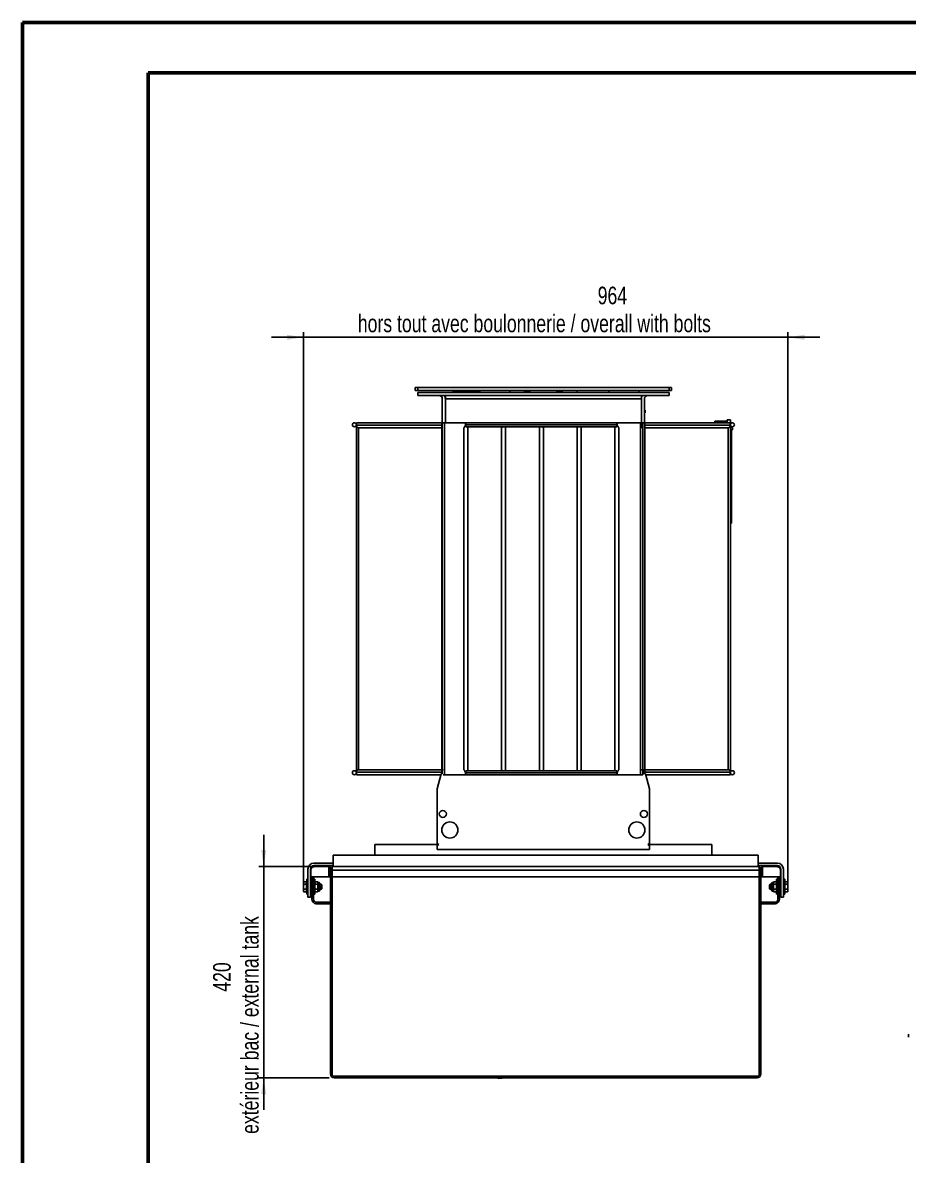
# Model space of a CAD drawing. Header units: millimetres. Extents: x -507 to 594, y -6 to 528.
# Drawn here: x 0.1 to 176.3, y 194.9 to 420.2 of the extents above; entities that cross this region are included whole.
import ezdxf

# ---------------------------------------------------------------- set-up
doc = ezdxf.new("R2010")
doc.units = ezdxf.units.MM
doc.layers.add('FORMAT', color=7, linetype='Continuous')
doc.styles.add('SLDTEXTSTYLE2', font='TXT', dxfattribs={"width": 0.75})
doc.dimstyles.new('SLDDIMSTYLE1', dxfattribs={"dimtxt": 3.5, "dimasz": 3.302, "dimexe": 0, "dimexo": 0.0625, "dimgap": 0.875, "dimtad": 1, "dimdec": 0, "dimlfac": 10, "dimrnd": 1e-09, "dimzin": 12, "dimdsep": 46, "dimtxsty": 'SLDTEXTSTYLE2', "dimsah": 1, "dimcen": 0.09, "dimadec": 0, "dimazin": 3, "dimtfac": 1, "dimtdec": 0, "dimtmove": 0, "dimatfit": 0, "dimfxl": 0, "dimfrac": 2, "dimtolj": 1, "dimtzin": 12, "dimarcsym": 0})

# ---------------------------------------------------------------- blocks, each defined once
blk = doc.blocks.new('_D_8')
at = {"layer": 'FORMAT'}
for p, q in [((55.95, 249.34), (55.95, 358.63)), ((152.33, 249.34), (152.33, 358.63)), ((55.95, 357.63), (49.6, 357.63)), ((152.33, 357.63), (55.95, 357.63)), ((152.33, 357.63), (158.68, 357.63))]:
    blk.add_line(p, q, dxfattribs=at)
for points in [[(55.95, 357.63), (52.64, 358.14), (52.64, 357.12)], [(152.33, 357.63), (155.63, 357.12), (155.63, 358.14)]]:
    blk.add_solid(points, dxfattribs=at)
at = {"layer": 'FORMAT', "char_height": 3.5, "attachment_point": 1, "style": 'SLDTEXTSTYLE2'}
for s, insert in [('964', (114.48, 367.7)), ('hors tout avec boulonnerie / overall with bolts', (66.76, 362.14))]:
    blk.add_mtext(s, dxfattribs=dict(at, insert=insert))
blk = doc.blocks.new('_D_9')
at = {"layer": 'FORMAT'}
for p, q in [((48.04, 252.34), (48.04, 258.69)), ((60.64, 252.34), (47.04, 252.34)), ((48.04, 252.34), (48.04, 210.34)), ((61.04, 210.34), (47.04, 210.34)), ((48.04, 210.34), (48.04, 203.99))]:
    blk.add_line(p, q, dxfattribs=at)
for points in [[(48.04, 252.34), (48.55, 255.65), (47.53, 255.65)], [(48.04, 210.34), (47.53, 207.04), (48.55, 207.04)]]:
    blk.add_solid(points, dxfattribs=at)
at = {"layer": 'FORMAT', "char_height": 3.5, "attachment_point": 1, "rotation": 90, "style": 'SLDTEXTSTYLE2'}
for s, insert in [('extérieur bac / external tank', (43.53, 199.18)), ('420', (37.97, 227.46))]:
    blk.add_mtext(s, dxfattribs=dict(at, insert=insert))

msp = doc.modelspace()

# ---------------------------------------------------------------- linework, layer by layer
at = {"color": 7, "linetype": 'Continuous', "lineweight": 50}
for p, q in [((0.0788, 0.2148), (0.0788, 420.2148)), ((0.0788, 420.2148), (594.0788, 420.2148)), ((25.0788, 10.2148), (25.0788, 410.2148)), ((25.0788, 410.2148), (584.0788, 410.2148))]:
    msp.add_line(p, q, dxfattribs=at)
at = {"color": 7, "linetype": 'Continuous', "lineweight": 25}
for p, q in [((78.1743, 347.629), (78.1743, 347.029)), ((78.1743, 347.629), (78.6743, 347.629)), ((78.6743, 347.029), (78.1743, 347.029)), ((78.6743, 347.629), (78.6743, 347.029)), ((78.6743, 347.629), (128.6743, 347.629)), ((78.6743, 347.029), (128.6743, 347.029)), ((96.9743, 347.029), (96.9743, 346.629)), ((100.073, 347.029), (100.073, 346.979)), ((100.073, 346.979), (100.9637, 346.979)), ((100.0731, 347.029), (100.0731, 346.979)), ((100.5677, 347.029), (100.5677, 346.979)), ((100.9637, 347.029), (100.9637, 346.979)), ((100.9743, 347.029), (100.9743, 346.629)), ((106.3743, 347.029), (106.3743, 346.629)), ((106.3849, 347.029), (106.3849, 346.979)), ((106.3849, 346.979), (107.2755, 346.979)), ((106.7808, 347.029), (106.7808, 346.979)), ((106.7808, 347.029), (106.7808, 346.979)), ((107.2755, 347.029), (107.2755, 346.979)), ((110.3743, 347.029), (110.3743, 346.629)), ((116.6743, 347.029), (116.6743, 346.629)), ((122.6743, 346.629), (122.6743, 347.029)), ((128.6743, 347.629), (128.6743, 347.029)), ((128.6743, 347.629), (129.1743, 347.629)), ((129.1743, 347.029), (128.6743, 347.029)), ((129.1743, 347.629), (129.1743, 347.029)), ((78.6743, 346.629), (78.6743, 346.029)), ((128.6743, 346.629), (78.6743, 346.629)), ((78.6743, 346.029), (128.6743, 346.029)), ((83.5743, 340.629), (83.5743, 345.379)), ((84.1743, 345.379), (84.1743, 346.029)), ((84.1743, 345.379), (123.1743, 345.379)), ((84.1743, 340.629), (84.1743, 345.379)), ((85.7138, 346.8752), (85.7522, 346.629)), ((88.4342, 346.8752), (88.3743, 346.8752)), ((90.9963, 346.629), (91.0347, 346.8752)), ((123.1743, 345.379), (123.1743, 346.029)), ((123.1743, 339.629), (123.1743, 345.379)), ((123.7743, 340.629), (123.7743, 345.379)), ((128.6743, 346.029), (128.6743, 346.629)), ((123.7743, 343.129), (123.9243, 343.129)), ((123.7743, 342.629), (123.9243, 342.629)), ((123.9243, 342.629), (123.9243, 343.129)), ((66.4743, 340.629), (66.4743, 270.629)), ((66.4743, 340.629), (66.487, 340.629)), ((66.487, 340.129), (66.487, 340.629)), ((66.487, 340.629), (83.4743, 340.629)), ((83.4743, 270.829), (83.4743, 340.629)), ((83.5743, 340.629), (83.4743, 340.629)), ((83.5743, 271.629), (83.5743, 340.629)), ((83.9743, 340.629), (83.5743, 340.629)), ((83.9743, 270.629), (83.9743, 340.629)), ((88.1743, 340.629), (83.9743, 340.629)), ((88.1743, 340.129), (88.1743, 340.629)), ((88.1743, 340.629), (88.2743, 340.629)), ((118.2743, 340.629), (88.2743, 340.629)), ((88.2743, 340.229), (88.2743, 340.629)), ((88.2743, 339.829), (88.2743, 340.229)), ((118.2743, 340.229), (88.2743, 340.229)), ((88.3743, 340.629), (95.6743, 340.629)), ((95.8743, 340.629), (103.1743, 340.629)), ((103.3743, 340.629), (110.6743, 340.629)), ((110.8743, 340.629), (118.1743, 340.629)), ((118.2743, 340.229), (118.2743, 340.629)), ((118.2743, 340.629), (118.3743, 340.629)), ((118.2743, 339.829), (118.2743, 340.229)), ((118.3743, 340.129), (118.3743, 340.629)), ((122.9743, 340.629), (118.3743, 340.629)), ((123.4743, 340.629), (122.9743, 340.629)), ((122.9743, 270.629), (122.9743, 340.629)), ((123.4743, 270.629), (123.4743, 340.629)), ((123.8743, 340.629), (123.4743, 340.629)), ((123.8743, 340.629), (123.8743, 270.829)), ((140.8616, 340.629), (123.8743, 340.629)), ((140.2743, 340.979), (137.7743, 340.979)), ((137.7743, 340.629), (137.7743, 340.979)), ((140.2743, 341.229), (140.8743, 341.229)), ((140.2743, 340.629), (140.2743, 341.229)), ((140.8616, 340.129), (140.8616, 340.629)), ((140.8616, 340.629), (140.8743, 340.629)), ((140.8743, 341.229), (140.8743, 340.129)), ((140.8743, 270.629), (140.8743, 340.629)), ((83.4743, 340.129), (66.487, 340.129)), ((66.8743, 339.629), (66.8743, 271.629)), ((66.8743, 339.629), (83.4743, 339.629)), ((87.8743, 339.629), (87.8743, 271.629)), ((88.2743, 339.829), (118.2743, 339.829)), ((88.6743, 339.629), (88.6743, 271.629)), ((95.3743, 339.629), (95.3743, 271.629)), ((96.1743, 339.629), (96.1743, 271.629)), ((102.8743, 339.629), (102.8743, 271.629)), ((103.6743, 339.629), (103.6743, 271.629)), ((110.3743, 339.629), (110.3743, 271.629)), ((111.1743, 339.629), (111.1743, 271.629)), ((117.8743, 339.629), (117.8743, 271.629)), ((118.6743, 339.629), (118.6743, 271.629)), ((122.9743, 339.629), (123.1743, 339.629)), ((123.8743, 340.129), (140.8616, 340.129)), ((123.8743, 339.629), (140.4743, 339.629)), ((140.4743, 339.629), (140.4743, 271.629)), ((140.8743, 339.229), (141.0743, 339.229)), ((141.0743, 339.229), (141.0743, 320.629)), ((141.2743, 339.229), (141.0743, 339.229)), ((141.2743, 339.6391), (141.2743, 339.229)), ((140.8743, 320.629), (141.0743, 320.629)), ((66.4743, 270.629), (66.487, 270.629)), ((83.4743, 271.129), (66.487, 271.129)), ((66.487, 270.629), (66.487, 271.129)), ((66.487, 270.629), (83.3209, 270.629)), ((66.8743, 271.629), (83.4743, 271.629)), ((83.3743, 270.829), (82.5743, 267.829)), ((83.5743, 270.829), (83.3743, 270.829)), ((83.7097, 271.629), (83.5743, 271.629)), ((83.5743, 271.629), (83.5743, 270.829)), ((83.9743, 270.629), (83.7097, 270.629)), ((88.1743, 270.629), (83.9743, 270.629)), ((88.1743, 270.629), (88.1743, 271.129)), ((88.1743, 270.629), (88.2743, 270.629)), ((118.2743, 271.429), (88.2743, 271.429)), ((88.2743, 271.029), (88.2743, 271.429)), ((118.2743, 271.029), (88.2743, 271.029)), ((88.2743, 270.629), (88.2743, 271.029)), ((88.2743, 270.629), (118.2743, 270.629)), ((95.6743, 270.629), (88.3743, 270.629)), ((103.1743, 270.629), (95.8743, 270.629)), ((110.6743, 270.629), (103.3743, 270.629)), ((118.1743, 270.629), (110.8743, 270.629)), ((118.2743, 271.029), (118.2743, 271.429)), ((118.2743, 270.629), (118.2743, 271.029)), ((118.2743, 270.629), (118.3743, 270.629)), ((118.3743, 270.629), (118.3743, 271.129)), ((122.9743, 270.629), (118.3743, 270.629)), ((123.7743, 271.629), (122.9743, 271.629)), ((123.4743, 270.629), (122.9743, 270.629)), ((123.7743, 270.829), (123.7743, 271.629)), ((123.9743, 270.829), (123.7743, 270.829)), ((123.8743, 271.629), (140.4743, 271.629)), ((123.8743, 271.129), (140.8616, 271.129)), ((124.7743, 267.829), (123.9743, 270.829)), ((140.8616, 270.629), (124.0276, 270.629)), ((140.8616, 270.629), (140.8616, 271.129)), ((140.8616, 270.629), (140.8743, 270.629)), ((82.5743, 267.829), (82.5743, 256.929)), ((124.7743, 256.929), (124.7743, 267.829)), ((82.5743, 256.929), (82.8743, 256.729)), ((124.4743, 256.729), (124.7743, 256.929)), ((61.8356, 254.644), (146.4356, 254.644)), ((61.8356, 254.644), (61.8356, 252.344)), ((70.1743, 256.729), (70.1743, 254.644)), ((70.1743, 256.729), (82.8743, 256.729)), ((82.8743, 256.729), (82.5743, 256.529)), ((82.5743, 256.529), (82.5743, 255.729)), ((82.5743, 255.729), (124.7743, 255.729)), ((124.4743, 256.729), (137.1743, 256.729)), ((124.7743, 256.529), (124.4743, 256.729)), ((124.7743, 255.729), (124.7743, 256.529)), ((137.1743, 256.729), (137.1743, 254.644)), ((146.4356, 254.644), (146.4356, 252.344)), ((61.8356, 253.044), (58.0356, 253.044)), ((58.0356, 252.544), (61.8356, 252.544)), ((58.1236, 252.344), (60.7236, 252.344)), ((61.6356, 251.644), (61.6356, 252.344)), ((61.6356, 252.344), (146.6356, 252.344)), ((146.4356, 253.044), (150.2356, 253.044)), ((150.2356, 252.544), (146.4356, 252.544)), ((146.6356, 251.644), (146.6356, 252.344)), ((147.5475, 252.344), (147.3354, 252.344)), ((150.1476, 252.344), (147.5475, 252.344)), ((56.8356, 251.844), (56.8356, 246.244)), ((57.3356, 246.244), (57.3356, 251.844)), ((57.4236, 250.344), (57.4236, 251.644)), ((61.0234, 250.344), (57.4236, 250.344)), ((57.6356, 250.344), (57.6356, 245.844)), ((57.9356, 245.844), (57.9356, 250.344)), ((61.0234, 252.276), (61.0234, 250.344)), ((61.2356, 252.276), (61.0234, 252.276)), ((61.2356, 250.344), (61.0234, 250.344)), ((61.2356, 252.2765), (61.2356, 251.9086)), ((61.2356, 252.276), (61.2356, 250.344)), ((61.3356, 211.044), (61.3356, 251.644)), ((61.6356, 251.644), (146.6356, 251.644)), ((61.6356, 250.344), (61.6356, 251.644)), ((61.6356, 251.644), (61.6356, 211.044)), ((61.6356, 250.344), (146.6356, 250.344)), ((146.6356, 250.344), (146.6356, 251.644)), ((146.6356, 211.044), (146.6356, 251.644)), ((146.9356, 251.644), (146.9356, 211.044)), ((147.0356, 251.9086), (147.0356, 252.2765)), ((147.2477, 252.276), (147.0356, 252.276)), ((147.0356, 252.276), (147.0356, 250.344)), ((147.2477, 250.344), (147.0356, 250.344)), ((147.2477, 252.276), (147.2477, 250.344)), ((147.2477, 250.344), (150.8476, 250.344)), ((150.3356, 245.844), (150.3356, 250.344)), ((150.6356, 250.344), (150.6356, 245.844)), ((150.8476, 250.344), (150.8476, 251.644)), ((150.9356, 246.244), (150.9356, 251.844)), ((151.4356, 251.844), (151.4356, 246.244)), ((55.9934, 249.3255), (55.9456, 249.194)), ((55.9456, 249.194), (55.9456, 249.0801)), ((55.9456, 249.0801), (55.9934, 248.8348)), ((55.9456, 249.0801), (55.9456, 248.344)), ((55.9934, 248.8348), (55.9456, 248.344)), ((55.9456, 248.344), (55.9456, 247.6079)), ((56.5256, 249.3255), (55.9934, 249.3255)), ((56.5256, 248.8348), (55.9934, 248.8348)), ((56.5256, 247.8533), (55.9934, 247.8533)), ((56.5256, 249.3255), (56.5256, 248.8348)), ((56.5856, 249.0755), (56.5256, 249.0755)), ((56.5256, 248.8348), (56.5256, 247.8533)), ((56.5256, 247.8533), (56.5256, 247.3625)), ((56.8356, 249.844), (56.5856, 249.844)), ((56.5856, 248.344), (56.5856, 249.844)), ((56.5856, 246.844), (56.5856, 248.344)), ((57.6356, 248.844), (57.3356, 248.844)), ((57.3356, 247.844), (57.6356, 247.844)), ((58.1856, 249.844), (57.9356, 249.844)), ((58.1856, 248.1976), (58.1856, 249.844)), ((58.2615, 249.3255), (58.1856, 249.194)), ((58.1856, 246.844), (58.1856, 248.1976)), ((58.7597, 249.3255), (58.2615, 249.3255)), ((58.7597, 248.8348), (58.2615, 248.8348)), ((58.7597, 247.8533), (58.2615, 247.8533)), ((58.8356, 249.194), (58.7597, 249.3255)), ((59.0306, 249.194), (58.8356, 249.194)), ((58.8356, 249.0801), (58.8356, 249.194)), ((58.8356, 248.344), (58.8356, 249.0801)), ((58.8356, 247.6079), (58.8356, 248.344)), ((59.1856, 249.039), (59.1856, 247.649)), ((59.4936, 248.844), (59.1856, 248.844)), ((59.1856, 247.844), (59.4936, 247.844)), ((59.5856, 248.752), (59.4936, 248.844)), ((59.4936, 247.844), (59.4936, 248.844)), ((59.4936, 247.844), (59.5856, 247.936)), ((59.5856, 248.752), (59.5856, 247.936)), ((148.7776, 248.844), (148.6856, 248.752)), ((148.6856, 247.9907), (148.6856, 248.752)), ((148.6856, 247.936), (148.6856, 247.9907)), ((148.6856, 247.936), (148.7776, 247.844)), ((149.0856, 248.844), (148.7776, 248.844)), ((148.7776, 248.844), (148.7776, 247.911)), ((148.7776, 247.911), (148.7776, 247.844)), ((148.7776, 247.844), (149.0856, 247.844)), ((149.0856, 247.649), (149.0856, 249.039)), ((149.4356, 249.194), (149.2406, 249.194)), ((149.5115, 249.3255), (149.4356, 249.194)), ((149.4356, 249.194), (149.4356, 249.0801)), ((149.4356, 249.0801), (149.4356, 248.344)), ((149.4356, 248.344), (149.4356, 247.6079)), ((149.5115, 249.3255), (150.0097, 249.3255)), ((149.5115, 248.8348), (150.0097, 248.8348)), ((150.0097, 247.8533), (149.5115, 247.8533)), ((150.0856, 249.194), (150.0097, 249.3255)), ((150.3356, 249.844), (150.0856, 249.844)), ((150.0856, 249.844), (150.0856, 246.844)), ((150.9356, 248.844), (150.6356, 248.844)), ((150.6356, 247.844), (150.9356, 247.844)), ((151.6856, 249.844), (151.4356, 249.844)), ((151.6856, 249.844), (151.6856, 246.844)), ((151.7456, 249.0755), (151.6856, 249.0755)), ((151.7456, 249.3255), (152.2777, 249.3255)), ((151.7456, 248.8348), (151.7456, 249.3255)), ((151.7456, 247.8533), (151.7456, 248.8348)), ((151.7456, 248.8348), (152.2777, 248.8348)), ((151.7456, 247.8533), (152.2777, 247.8533)), ((151.7456, 247.3625), (151.7456, 247.8533)), ((152.3256, 249.194), (152.2777, 249.3255)), ((152.2777, 248.8348), (152.3256, 249.0801)), ((152.3256, 248.344), (152.2777, 248.8348)), ((152.3256, 249.0801), (152.3256, 249.194)), ((152.3256, 248.344), (152.3256, 249.0801)), ((152.3256, 247.6079), (152.3256, 248.344)), ((55.9456, 247.6079), (55.9456, 247.494)), ((55.9456, 247.494), (55.9934, 247.3625)), ((56.5256, 247.3625), (55.9934, 247.3625)), ((56.5256, 247.6125), (56.5856, 247.6125)), ((56.5856, 246.844), (56.8356, 246.844)), ((56.8356, 246.244), (57.3356, 246.244)), ((57.9356, 246.844), (58.1856, 246.844)), ((58.1856, 247.494), (58.2615, 247.3625)), ((58.7597, 247.3625), (58.2615, 247.3625)), ((58.7597, 247.3625), (58.8356, 247.494)), ((58.8356, 247.494), (58.8356, 247.6079)), ((58.8356, 247.494), (59.0306, 247.494)), ((149.2406, 247.494), (149.4356, 247.494)), ((149.4356, 247.6079), (149.4356, 247.494)), ((149.4356, 247.494), (149.5115, 247.3625)), ((149.5115, 247.3625), (150.0097, 247.3625)), ((150.0097, 247.3625), (150.0856, 247.494)), ((150.0856, 246.844), (150.3356, 246.844)), ((151.4356, 246.244), (150.9356, 246.244)), ((151.4356, 246.844), (151.6856, 246.844)), ((151.6856, 247.6125), (151.7456, 247.6125)), ((151.7456, 247.3625), (152.2777, 247.3625)), ((152.2777, 247.3625), (152.3256, 247.494)), ((152.3256, 247.494), (152.3256, 247.6079)), ((58.4356, 244.944), (61.3356, 244.944)), ((61.3356, 245.244), (58.5356, 245.244)), ((146.9356, 245.244), (149.7356, 245.244)), ((149.8356, 244.944), (146.9356, 244.944)), ((176.2902, 219.0407), (176.2902, 218.4132)), ((62.0356, 210.644), (146.2356, 210.644)), ((146.2356, 210.344), (62.0356, 210.344)), ((94.6615, 210.2036), (94.6492, 210.344)), ((94.6615, 210.2036), (96.2663, 210.344))]:
    msp.add_line(p, q, dxfattribs=at)
at = {"color": 8, "linetype": 'Continuous', "lineweight": 25}
for p, q in [((88.3743, 347.029), (88.3743, 346.8752)), ((99.9243, 347.029), (99.9243, 346.629)), ((107.4243, 347.029), (107.4243, 346.629)), ((88.3743, 346.8752), (85.7138, 346.8752)), ((88.3743, 346.629), (88.3743, 346.8752)), ((91.0347, 346.8752), (88.4342, 346.8752)), ((59.0306, 247.494), (59.0306, 249.194)), ((149.2406, 249.194), (149.2406, 247.494))]:
    msp.add_line(p, q, dxfattribs=at)
at = {"color": 7, "linetype": 'Continuous', "lineweight": 25}
for centre, radius, start, end in [((85.4174, 346.829), 0.3, 8.864589, 41.810315), ((91.3311, 346.829), 0.3, 138.189685, 171.135411), ((82.9243, 345.379), 0.65, 0, 90), ((82.9243, 345.379), 1.25, 0, 31.332251), ((124.4243, 345.379), 1.25, 148.667749, 180), ((124.4243, 345.379), 0.65, 90, 180), ((66.0743, 340.229), 0.4, 0, 180), ((66.0743, 340.229), 0.4, 180, 0), ((141.2743, 340.229), 0.4, 0, 180), ((141.2743, 340.229), 0.4, 180, 0), ((141.3743, 340.129), 0.5, 180, 258.463041), ((66.0743, 271.029), 0.4, 0, 180), ((66.0743, 271.029), 0.4, 180, 0), ((141.2743, 271.029), 0.4, 0, 180), ((141.2743, 271.029), 0.4, 180, 0), ((83.6743, 262.829), 0.7, 0, 180), ((83.6743, 262.829), 0.7, 180, 0), ((123.6743, 262.829), 0.7, 0, 180), ((123.6743, 262.829), 0.7, 180, 0), ((85.0743, 259.629), 1.6, 0, 180), ((85.0743, 259.629), 1.6, 180, 0), ((122.2743, 259.629), 1.6, 0, 180), ((122.2743, 259.629), 1.6, 180, 0), ((58.0356, 251.844), 1.2, 90, 180), ((58.0356, 251.844), 0.7, 90, 180), ((60.9356, 251.644), 0.7, 64.623066, 90), ((147.3356, 251.644), 0.7, 90, 115.376934), ((150.2356, 251.844), 1.2, 0, 90), ((150.2356, 251.844), 0.7, 0, 90), ((60.9356, 251.644), 0.7, 0, 64.623066), ((60.9356, 251.644), 0.4, 0, 41.409622), ((147.3356, 251.644), 0.7, 115.376934, 180), ((147.3356, 251.644), 0.4, 138.590378, 180), ((59.0306, 249.039), 0.155, 0, 90), ((149.2406, 249.039), 0.155, 90, 180), ((58.5418, 245.844), 0.9063, 180, 263.267079), ((58.5356, 245.844), 0.6, 180, 270), ((59.0306, 247.649), 0.155, 270, 0), ((149.2406, 247.649), 0.155, 180, 270), ((149.7356, 245.844), 0.6, 270, 0), ((149.7293, 245.844), 0.9062, 276.732921, 0), ((62.0356, 211.044), 0.7, 180, 270), ((62.0356, 211.044), 0.4, 180, 270), ((146.2356, 211.044), 0.4, 270, 0), ((146.2356, 211.044), 0.7, 270, 0)]:
    msp.add_arc(centre, radius, start, end, dxfattribs=at)
at = {"color": 8, "linetype": 'Continuous', "lineweight": 25}
msp.add_arc((97.6661, 346.8537), 9.232, 178.911633, 179.866031, dxfattribs=at)
at = {"color": 7, "linetype": 'Continuous', "lineweight": 25}
for points, knots in [([(66.487, 340.129), (66.4991, 340.0697), (66.5221, 339.9573), (66.585, 339.8267), (66.6503, 339.7397), (66.7111, 339.6835), (66.7848, 339.6386), (66.8455, 339.6321), (66.8743, 339.629)], [0, 0, 0, 0, 0.2798083, 0.52964097, 0.65088187, 0.75907368, 0.88597328, 1, 1, 1, 1]), ([(87.8743, 339.629), (87.876, 339.6319), (87.8787, 339.6364), (87.894, 339.662), (87.9124, 339.6926), (87.9407, 339.7398), (87.9928, 339.8266), (88.0712, 339.9573), (88.1387, 340.0697), (88.1743, 340.129)], [0, 0, 0, 0, 0.113947857, 0.175030113, 0.241237455, 0.349305555, 0.470576292, 0.720306477, 1, 1, 1, 1]), ([(88.5543, 339.829), (88.5593, 339.8206), (88.5789, 339.788), (88.6077, 339.74), (88.6416, 339.6834), (88.6685, 339.6386), (88.6724, 339.6321), (88.6743, 339.629)], [0, 0, 0, 0, 0.08184124, 0.31850811, 0.52970264, 0.77741549, 1, 1, 1, 1]), ([(95.3743, 339.629), (95.376, 339.6319), (95.3787, 339.6364), (95.394, 339.662), (95.4124, 339.6926), (95.4409, 339.7401), (95.4696, 339.7879), (95.4892, 339.8206), (95.4943, 339.829)], [0, 0, 0, 0, 0.22234373, 0.34153207, 0.47072088, 0.68159158, 0.91822426, 1, 1, 1, 1]), ([(96.0543, 339.829), (96.0593, 339.8206), (96.0789, 339.788), (96.1077, 339.74), (96.1416, 339.6834), (96.1685, 339.6386), (96.1724, 339.6321), (96.1743, 339.629)], [0, 0, 0, 0, 0.081841242, 0.318508115, 0.529702637, 0.777415489, 1, 1, 1, 1]), ([(102.8743, 339.629), (102.876, 339.6319), (102.8787, 339.6364), (102.894, 339.662), (102.9124, 339.6926), (102.9409, 339.7401), (102.9696, 339.7879), (102.9892, 339.8206), (102.9943, 339.829)], [0, 0, 0, 0, 0.22234373, 0.34153207, 0.47072088, 0.68159158, 0.91822426, 1, 1, 1, 1]), ([(103.5543, 339.829), (103.5593, 339.8206), (103.5789, 339.788), (103.6077, 339.74), (103.6416, 339.6834), (103.6685, 339.6386), (103.6724, 339.6321), (103.6743, 339.629)], [0, 0, 0, 0, 0.08184124, 0.31850811, 0.52970264, 0.77741549, 1, 1, 1, 1]), ([(110.3743, 339.629), (110.376, 339.6319), (110.3787, 339.6364), (110.394, 339.662), (110.4124, 339.6926), (110.4409, 339.7401), (110.4696, 339.7879), (110.4892, 339.8206), (110.4943, 339.829)], [0, 0, 0, 0, 0.22234373, 0.34153207, 0.47072088, 0.68159158, 0.91822426, 1, 1, 1, 1]), ([(111.0543, 339.829), (111.0593, 339.8206), (111.0789, 339.788), (111.1077, 339.74), (111.1416, 339.6834), (111.1685, 339.6386), (111.1724, 339.6321), (111.1743, 339.629)], [0, 0, 0, 0, 0.081841242, 0.318508115, 0.529702637, 0.777415489, 1, 1, 1, 1]), ([(117.8743, 339.629), (117.876, 339.6319), (117.8787, 339.6364), (117.894, 339.662), (117.9124, 339.6926), (117.9409, 339.7401), (117.9696, 339.7879), (117.9892, 339.8206), (117.9943, 339.829)], [0, 0, 0, 0, 0.222343728, 0.341532073, 0.470720877, 0.681591576, 0.918224265, 1, 1, 1, 1]), ([(118.3743, 340.129), (118.4099, 340.0697), (118.4773, 339.9573), (118.5557, 339.8267), (118.6079, 339.7397), (118.6416, 339.6835), (118.6685, 339.6386), (118.6724, 339.6321), (118.6743, 339.629)], [0, 0, 0, 0, 0.2798083, 0.52964097, 0.65088187, 0.75907368, 0.88597328, 1, 1, 1, 1]), ([(140.4743, 339.629), (140.503, 339.6319), (140.5472, 339.6364), (140.6007, 339.662), (140.6477, 339.6926), (140.6982, 339.7398), (140.7635, 339.8266), (140.8264, 339.9573), (140.8494, 340.0697), (140.8616, 340.129)], [0, 0, 0, 0, 0.11394786, 0.17503011, 0.24123746, 0.34930556, 0.47057629, 0.72030648, 1, 1, 1, 1]), ([(66.487, 271.129), (66.4991, 271.1884), (66.5222, 271.3007), (66.5851, 271.4318), (66.6507, 271.5187), (66.7115, 271.575), (66.7851, 271.6192), (66.8458, 271.6259), (66.8743, 271.629)], [0, 0, 0, 0, 0.27984187, 0.5297045, 0.65291727, 0.75915228, 0.8868169, 1, 1, 1, 1]), ([(87.8743, 271.629), (87.876, 271.626), (87.8788, 271.6214), (87.894, 271.5961), (87.9122, 271.5658), (87.9405, 271.5185), (87.9926, 271.4319), (88.0712, 271.3007), (88.1387, 271.1884), (88.1743, 271.129)], [0, 0, 0, 0, 0.113127814, 0.174695394, 0.241169438, 0.347339917, 0.470520009, 0.720276743, 1, 1, 1, 1]), ([(88.5543, 271.429), (88.5593, 271.4374), (88.5791, 271.4705), (88.6079, 271.5183), (88.6419, 271.5751), (88.6684, 271.6192), (88.6724, 271.6259), (88.6743, 271.629)], [0, 0, 0, 0, 0.08186041, 0.3224039, 0.52980238, 0.77903703, 1, 1, 1, 1]), ([(95.3743, 271.629), (95.376, 271.626), (95.3788, 271.6214), (95.394, 271.5961), (95.4122, 271.5658), (95.4407, 271.5182), (95.4694, 271.4705), (95.4892, 271.4374), (95.4943, 271.429)], [0, 0, 0, 0, 0.220765924, 0.340913421, 0.470635752, 0.677824622, 0.9182073, 1, 1, 1, 1]), ([(96.0543, 271.429), (96.0593, 271.4374), (96.0791, 271.4705), (96.1079, 271.5183), (96.1419, 271.5751), (96.1684, 271.6192), (96.1724, 271.6259), (96.1743, 271.629)], [0, 0, 0, 0, 0.08186041, 0.3224039, 0.52980238, 0.77903703, 1, 1, 1, 1]), ([(102.8743, 271.629), (102.876, 271.626), (102.8788, 271.6214), (102.894, 271.5961), (102.9122, 271.5658), (102.9407, 271.5182), (102.9694, 271.4705), (102.9892, 271.4374), (102.9943, 271.429)], [0, 0, 0, 0, 0.22076592, 0.34091342, 0.47063575, 0.67782462, 0.9182073, 1, 1, 1, 1]), ([(103.5543, 271.429), (103.5593, 271.4374), (103.5791, 271.4705), (103.6079, 271.5183), (103.6419, 271.5751), (103.6684, 271.6192), (103.6724, 271.6259), (103.6743, 271.629)], [0, 0, 0, 0, 0.08186041, 0.3224039, 0.52980238, 0.77903703, 1, 1, 1, 1]), ([(110.3743, 271.629), (110.376, 271.626), (110.3788, 271.6214), (110.394, 271.5961), (110.4122, 271.5658), (110.4407, 271.5182), (110.4694, 271.4705), (110.4892, 271.4374), (110.4943, 271.429)], [0, 0, 0, 0, 0.22076592, 0.34091342, 0.47063575, 0.67782462, 0.9182073, 1, 1, 1, 1]), ([(111.0543, 271.429), (111.0593, 271.4374), (111.0791, 271.4705), (111.1079, 271.5183), (111.1419, 271.5751), (111.1684, 271.6192), (111.1724, 271.6259), (111.1743, 271.629)], [0, 0, 0, 0, 0.081860409, 0.322403902, 0.529802376, 0.779037033, 1, 1, 1, 1]), ([(117.8743, 271.629), (117.876, 271.626), (117.8788, 271.6214), (117.894, 271.5961), (117.9122, 271.5658), (117.9407, 271.5182), (117.9694, 271.4705), (117.9892, 271.4374), (117.9943, 271.429)], [0, 0, 0, 0, 0.22076592, 0.34091342, 0.47063575, 0.67782462, 0.9182073, 1, 1, 1, 1]), ([(118.3743, 271.129), (118.4099, 271.1884), (118.4773, 271.3007), (118.5559, 271.4318), (118.6081, 271.5187), (118.6418, 271.575), (118.6685, 271.6192), (118.6724, 271.6259), (118.6743, 271.629)], [0, 0, 0, 0, 0.27984187, 0.5297045, 0.65291727, 0.75915228, 0.8868169, 1, 1, 1, 1]), ([(140.4743, 271.629), (140.5028, 271.626), (140.5468, 271.6214), (140.6004, 271.5961), (140.6473, 271.5658), (140.6978, 271.5185), (140.7634, 271.4319), (140.8264, 271.3007), (140.8494, 271.1884), (140.8616, 271.129)], [0, 0, 0, 0, 0.11312781, 0.17469539, 0.24116944, 0.34733992, 0.47052001, 0.72027674, 1, 1, 1, 1]), ([(57.4236, 251.644), (57.4342, 251.7312), (57.4547, 251.8986), (57.5723, 252.0965), (57.7304, 252.2339), (57.9186, 252.3197), (58.056, 252.336), (58.1236, 252.344)], [0, 0, 0, 0, 0.19620128, 0.37706555, 0.56108242, 0.78404764, 1, 1, 1, 1]), ([(60.7236, 252.344), (60.7807, 252.3397), (60.8824, 252.332), (60.9804, 252.2931), (61.0234, 252.276)], [0, 0, 0, 0, 0.56056938, 1, 1, 1, 1]), ([(60.9358, 252.344), (60.9928, 252.3397), (61.0945, 252.332), (61.1925, 252.2931), (61.2356, 252.276)], [0, 0, 0, 0, 0.56056938, 1, 1, 1, 1]), ([(147.3354, 252.344), (147.2784, 252.3397), (147.1766, 252.332), (147.0786, 252.2931), (147.0356, 252.276)], [0, 0, 0, 0, 0.56056938, 1, 1, 1, 1]), ([(147.5475, 252.344), (147.4905, 252.3397), (147.3888, 252.332), (147.2908, 252.2931), (147.2477, 252.276)], [0, 0, 0, 0, 0.56056938, 1, 1, 1, 1]), ([(150.8476, 251.644), (150.8369, 251.7312), (150.8165, 251.8986), (150.6988, 252.0965), (150.5407, 252.2339), (150.3525, 252.3197), (150.2151, 252.336), (150.1476, 252.344)], [0, 0, 0, 0, 0.19620128, 0.37706555, 0.56108242, 0.78404764, 1, 1, 1, 1]), ([(55.9934, 249.3255), (55.9865, 249.3053), (55.9725, 249.2649), (55.9576, 249.2038), (55.9475, 249.1421), (55.9462, 249.1008), (55.9456, 249.0801)], [0, 0, 0, 0, 0.24885833, 0.49808005, 0.74872337, 1, 1, 1, 1]), ([(55.9456, 248.344), (55.9462, 248.3031), (55.9474, 248.2212), (55.9574, 248.0983), (55.9724, 247.9755), (55.9864, 247.894), (55.9934, 247.8533)], [0, 0, 0, 0, 0.24858179, 0.49781119, 0.7486961, 1, 1, 1, 1]), ([(55.9934, 247.8533), (55.9865, 247.8331), (55.9725, 247.7927), (55.9576, 247.7315), (55.9475, 247.6699), (55.9462, 247.6286), (55.9456, 247.6079)], [0, 0, 0, 0, 0.24885833, 0.49808005, 0.74872337, 1, 1, 1, 1]), ([(58.1856, 249.0801), (58.1858, 249.0904), (58.1866, 249.1212), (58.1955, 249.1726), (58.2154, 249.2342), (58.2388, 249.2851), (58.2558, 249.3154), (58.2615, 249.3255)], [0, 0, 0, 0, 0.12326231, 0.37098863, 0.62111356, 0.87333926, 1, 1, 1, 1]), ([(58.2615, 248.8348), (58.2403, 248.8746), (58.1974, 248.955), (58.1896, 249.0382), (58.1856, 249.0801)], [0, 0, 0, 0, 0.49545797, 1, 1, 1, 1]), ([(58.1856, 248.344), (58.1894, 248.4262), (58.1971, 248.5925), (58.2399, 248.7534), (58.2615, 248.8348)], [0, 0, 0, 0, 0.49451073, 1, 1, 1, 1]), ([(58.2615, 247.8533), (58.2403, 247.933), (58.1974, 248.0938), (58.1896, 248.2601), (58.1856, 248.344)], [0, 0, 0, 0, 0.49545797, 1, 1, 1, 1]), ([(58.1856, 247.6079), (58.1894, 247.649), (58.1971, 247.7322), (58.2399, 247.8126), (58.2615, 247.8533)], [0, 0, 0, 0, 0.49451073, 1, 1, 1, 1]), ([(58.7597, 249.3255), (58.7652, 249.3156), (58.7819, 249.2859), (58.8051, 249.2356), (58.8219, 249.1845), (58.8331, 249.1326), (58.8346, 249.1011), (58.8356, 249.0801)], [0, 0, 0, 0, 0.12364891, 0.37165021, 0.62146714, 0.74708307, 1, 1, 1, 1]), ([(58.8356, 249.0801), (58.8317, 249.039), (58.824, 248.9559), (58.7813, 248.8754), (58.7597, 248.8348)], [0, 0, 0, 0, 0.49451073, 1, 1, 1, 1]), ([(58.7597, 248.8348), (58.7809, 248.7551), (58.8237, 248.5942), (58.8316, 248.4279), (58.8356, 248.344)], [0, 0, 0, 0, 0.49545796, 1, 1, 1, 1]), ([(58.8356, 248.344), (58.8317, 248.2618), (58.824, 248.0955), (58.7813, 247.9346), (58.7597, 247.8533)], [0, 0, 0, 0, 0.49451073, 1, 1, 1, 1]), ([(58.7597, 247.8533), (58.7809, 247.8134), (58.8237, 247.733), (58.8316, 247.6498), (58.8356, 247.6079)], [0, 0, 0, 0, 0.49545796, 1, 1, 1, 1]), ([(149.4356, 249.0801), (149.4358, 249.0904), (149.4366, 249.1212), (149.4455, 249.1726), (149.4654, 249.2342), (149.4888, 249.2851), (149.5058, 249.3154), (149.5115, 249.3255)], [0, 0, 0, 0, 0.12326231, 0.37098863, 0.62111356, 0.87333926, 1, 1, 1, 1]), ([(149.5115, 248.8348), (149.4903, 248.8746), (149.4474, 248.955), (149.4396, 249.0382), (149.4356, 249.0801)], [0, 0, 0, 0, 0.49545796, 1, 1, 1, 1]), ([(149.4356, 248.344), (149.4394, 248.4262), (149.4471, 248.5925), (149.4899, 248.7534), (149.5115, 248.8348)], [0, 0, 0, 0, 0.49451073, 1, 1, 1, 1]), ([(149.5115, 247.8533), (149.4903, 247.933), (149.4474, 248.0938), (149.4396, 248.2601), (149.4356, 248.344)], [0, 0, 0, 0, 0.49545796, 1, 1, 1, 1]), ([(149.4356, 247.6079), (149.4394, 247.649), (149.4471, 247.7322), (149.4899, 247.8126), (149.5115, 247.8533)], [0, 0, 0, 0, 0.49451073, 1, 1, 1, 1]), ([(150.0097, 249.3255), (150.0152, 249.3156), (150.0319, 249.2859), (150.0551, 249.2356), (150.0719, 249.1845), (150.0831, 249.1326), (150.0846, 249.1011), (150.0856, 249.0801)], [0, 0, 0, 0, 0.12364891, 0.37165021, 0.62146714, 0.74708307, 1, 1, 1, 1]), ([(150.0856, 249.0801), (150.0817, 249.039), (150.074, 248.9559), (150.0313, 248.8754), (150.0097, 248.8348)], [0, 0, 0, 0, 0.49451072, 1, 1, 1, 1]), ([(150.0097, 248.8348), (150.0309, 248.7551), (150.0737, 248.5942), (150.0816, 248.4279), (150.0856, 248.344)], [0, 0, 0, 0, 0.49545796, 1, 1, 1, 1]), ([(150.0856, 248.344), (150.0817, 248.2618), (150.074, 248.0955), (150.0313, 247.9346), (150.0097, 247.8533)], [0, 0, 0, 0, 0.49451072, 1, 1, 1, 1]), ([(150.0097, 247.8533), (150.0309, 247.8134), (150.0737, 247.733), (150.0816, 247.6498), (150.0856, 247.6079)], [0, 0, 0, 0, 0.49545796, 1, 1, 1, 1]), ([(152.3256, 249.0801), (152.325, 249.1006), (152.3237, 249.1416), (152.3137, 249.203), (152.2988, 249.2644), (152.2847, 249.3051), (152.2777, 249.3255)], [0, 0, 0, 0, 0.24858179, 0.49781119, 0.7486961, 1, 1, 1, 1]), ([(152.2777, 247.8533), (152.2847, 247.8936), (152.2986, 247.9744), (152.3136, 248.0968), (152.3237, 248.22), (152.3249, 248.3027), (152.3256, 248.344)], [0, 0, 0, 0, 0.24885833, 0.49808005, 0.74872337, 1, 1, 1, 1]), ([(152.3256, 247.6079), (152.325, 247.6284), (152.3237, 247.6693), (152.3137, 247.7308), (152.2988, 247.7922), (152.2847, 247.8329), (152.2777, 247.8533)], [0, 0, 0, 0, 0.24858179, 0.49781119, 0.7486961, 1, 1, 1, 1]), ([(55.9456, 247.6079), (55.9462, 247.5874), (55.9474, 247.5465), (55.9574, 247.485), (55.9724, 247.4236), (55.9864, 247.3829), (55.9934, 247.3625)], [0, 0, 0, 0, 0.248581792, 0.497811189, 0.748696097, 1, 1, 1, 1]), ([(58.2615, 247.3625), (58.2559, 247.3724), (58.2393, 247.4021), (58.216, 247.4524), (58.1993, 247.5036), (58.1881, 247.5554), (58.1866, 247.5869), (58.1856, 247.6079)], [0, 0, 0, 0, 0.12364891, 0.37165021, 0.62146715, 0.74708307, 1, 1, 1, 1]), ([(58.8356, 247.6079), (58.8353, 247.5977), (58.8345, 247.5669), (58.8256, 247.5154), (58.8057, 247.4539), (58.7823, 247.4029), (58.7653, 247.3726), (58.7597, 247.3625)], [0, 0, 0, 0, 0.12326231, 0.37098863, 0.62111356, 0.87333926, 1, 1, 1, 1]), ([(149.5115, 247.3625), (149.5059, 247.3724), (149.4893, 247.4021), (149.466, 247.4524), (149.4493, 247.5036), (149.4381, 247.5554), (149.4366, 247.5869), (149.4356, 247.6079)], [0, 0, 0, 0, 0.12364891, 0.37165021, 0.62146714, 0.74708307, 1, 1, 1, 1]), ([(150.0856, 247.6079), (150.0853, 247.5977), (150.0845, 247.5669), (150.0756, 247.5154), (150.0557, 247.4539), (150.0323, 247.4029), (150.0153, 247.3726), (150.0097, 247.3625)], [0, 0, 0, 0, 0.12326231, 0.37098863, 0.62111357, 0.87333927, 1, 1, 1, 1]), ([(152.2777, 247.3625), (152.2847, 247.3827), (152.2986, 247.4231), (152.3136, 247.4843), (152.3237, 247.5459), (152.3249, 247.5872), (152.3256, 247.6079)], [0, 0, 0, 0, 0.24885833, 0.49808005, 0.74872337, 1, 1, 1, 1])]:
    msp.add_open_spline(points, degree=3, knots=knots, dxfattribs=at)

# ---------------------------------------------------------------- dimensions: what is measured, and where the dimension line sits
at = {"layer": 'FORMAT'}
dim = msp.add_linear_dim(base=(55.9456, 357.629), p1=(152.3256, 248.344), p2=(55.9456, 248.344), text='<>\\Phors tout avec boulonnerie / overall with bolts', dimstyle='SLDDIMSTYLE1', dxfattribs=at)
dim.commit()
dim.dimension.update_dxf_attribs({"geometry": '_D_8', "text_midpoint": (118.3599, 357.629), "dimtype": 160})
dim = msp.add_linear_dim(base=(48.0422, 210.344), p1=(61.6356, 252.344), p2=(62.0356, 210.344), angle=90, text='<>\\Pextérieur bac / external tank', dimstyle='SLDDIMSTYLE1', dxfattribs=at)
dim.commit()
dim.dimension.update_dxf_attribs({"geometry": '_D_9', "text_midpoint": (48.0422, 231.344), "dimtype": 160})

doc.saveas('drawing.dxf')
